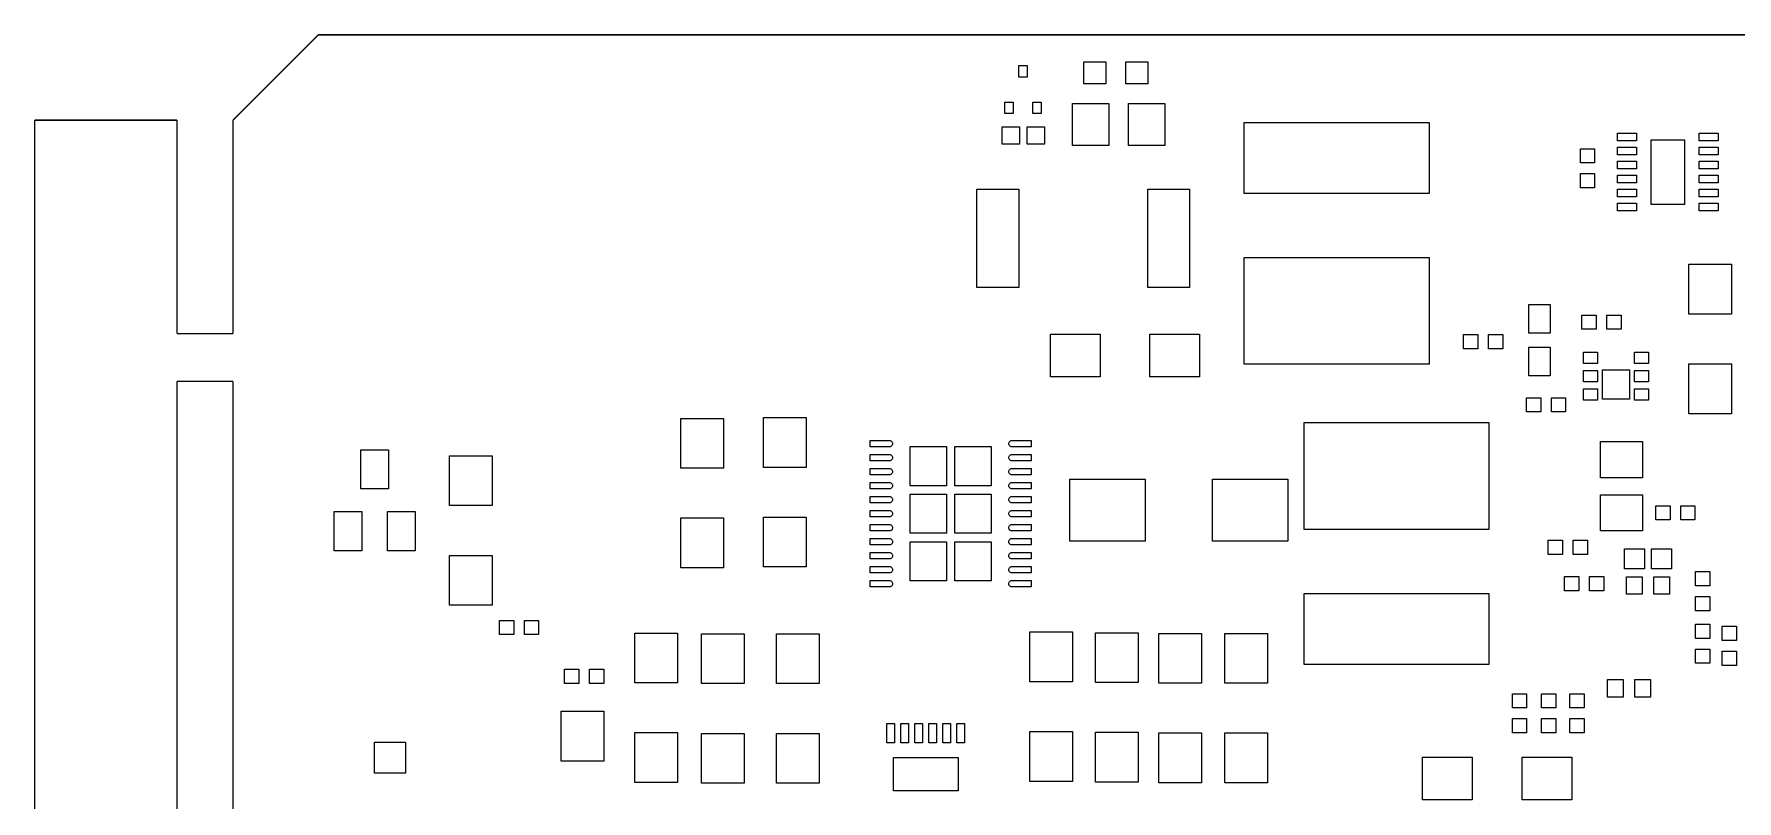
# Model space of a CAD drawing. Extents: x -29 to 115, y -38 to 102.
# Drawn here: x -7.1 to 53.7, y 74.2 to 101.6 of the extents above; entities that cross this region are included whole.
import ezdxf

# ---------------------------------------------------------------- set-up
doc = ezdxf.new("R2010")
doc.units = 0
for name, color, linetype in [('BG_OUTLINE', 254, 'CONTINUOUS'), ('PG_PASTEMASK_TOP', 85, 'CONTINUOUS'), ('PIN_PASTEMASK_TOP', 85, 'CONTINUOUS')]:
    doc.layers.add(name, color=color, linetype=linetype)

msp = doc.modelspace()

# ---------------------------------------------------------------- linework, layer by layer
at = {"layer": 'BG_OUTLINE', "const_width": 0.0508}
for points in [[(0, 98.552), (3.048, 101.6)], [(85.852, 101.6), (3.048, 101.6)], [(85.851187, 101.599594), (3.048, 101.599594)], [(-7.079996, 98.552), (-1.999996, 98.552)], [(-7.079996, 98.552), (-7.079996, 3.048)], [(-1.999996, 98.552), (-1.999996, 90.932)], [(0, 98.552), (0, 90.932)], [(-1.999996, 90.932), (0, 90.932)], [(-1.999996, 89.2302), (-1.999996, 64.8208)], [(-1.999996, 89.2302), (0, 89.2302)], [(0, 89.2302), (0, 64.8208)]]:
    msp.add_lwpolyline(points, dxfattribs=at)
at = {"layer": 'PG_PASTEMASK_TOP'}
for points in [[(24.187099, 85.4996), (24.187099, 86.899598), (25.487097, 86.899598), (25.487097, 85.4996)], [(25.787198, 85.4996), (25.787198, 86.899598), (27.087195, 86.899598), (27.087195, 85.4996)], [(24.187099, 83.799604), (24.187099, 85.199601), (25.487097, 85.199601), (25.487097, 83.799604)], [(25.787198, 83.799604), (25.787198, 85.199601), (27.087195, 85.199601), (27.087195, 83.799604)], [(24.187099, 82.099607), (24.187099, 83.499604), (25.487097, 83.499604), (25.487097, 82.099607)], [(25.787198, 82.099607), (25.787198, 83.499604), (27.087195, 83.499604), (27.087195, 82.099607)]]:
    msp.add_lwpolyline(points, close=True, dxfattribs=at)
at = {"layer": 'PIN_PASTEMASK_TOP'}
for points in [[(28.072613, 100.089818), (28.072613, 100.499824), (28.372613, 100.499824), (28.372613, 100.089818)], [(31.18104, 100.638864), (31.18104, 99.851464), (30.39364, 99.851464), (30.39364, 100.638864)], [(32.681062, 100.638864), (32.681062, 99.851464), (31.893662, 99.851464), (31.893662, 100.638864)], [(27.572614, 98.789795), (27.572614, 99.199802), (27.872614, 99.199802), (27.872614, 98.789795)], [(28.572612, 98.789795), (28.572612, 99.199802), (28.872612, 99.199802), (28.872612, 98.789795)], [(29.994098, 97.642578), (29.994098, 99.141178), (31.289498, 99.141178), (31.289498, 97.642578)], [(31.994094, 97.642578), (31.994094, 99.141178), (33.289494, 99.141178), (33.289494, 97.642578)], [(28.092451, 98.310116), (28.092451, 97.690305), (27.47264, 97.690305), (27.47264, 98.310116)], [(28.991662, 98.310116), (28.991662, 97.690305), (28.371851, 97.690305), (28.371851, 98.310116)], [(42.731411, 98.469602), (42.731411, 95.929602), (36.127411, 95.929602), (36.127411, 98.469602)], [(49.457204, 98.088399), (50.143004, 98.088399), (50.143004, 97.808999), (49.457204, 97.808999)], [(52.373581, 98.088399), (53.059381, 98.088399), (53.059381, 97.808999), (52.373581, 97.808999)], [(48.135591, 97.02579), (48.135591, 97.53379), (48.643591, 97.53379), (48.643591, 97.02579)], [(49.457204, 97.588578), (50.143004, 97.588578), (50.143004, 97.309178), (49.457204, 97.309178)], [(51.855192, 97.854491), (51.855192, 95.543091), (50.661392, 95.543091), (50.661392, 97.854491)], [(52.373581, 97.588578), (53.059381, 97.588578), (53.059381, 97.309178), (52.373581, 97.309178)], [(49.457204, 97.088401), (50.143004, 97.088401), (50.143004, 96.809001), (49.457204, 96.809001)], [(52.373581, 97.088401), (53.059381, 97.088401), (53.059381, 96.809001), (52.373581, 96.809001)], [(48.135591, 96.13679), (48.135591, 96.64479), (48.643591, 96.64479), (48.643591, 96.13679)], [(49.457204, 96.58858), (50.143004, 96.58858), (50.143004, 96.30918), (49.457204, 96.30918)], [(52.373581, 96.58858), (53.059381, 96.58858), (53.059381, 96.30918), (52.373581, 96.30918)], [(28.074798, 96.087895), (28.074798, 92.582695), (26.576198, 92.582695), (26.576198, 96.087895)], [(34.174811, 96.087895), (34.174811, 92.582695), (32.676211, 92.582695), (32.676211, 96.087895)], [(49.457204, 96.088403), (50.143004, 96.088403), (50.143004, 95.809003), (49.457204, 95.809003)], [(49.457204, 95.588582), (50.143004, 95.588582), (50.143004, 95.309182), (49.457204, 95.309182)], [(52.373581, 96.088403), (53.059381, 96.088403), (53.059381, 95.809003), (52.373581, 95.809003)], [(52.373581, 95.588582), (53.059381, 95.588582), (53.059381, 95.309182), (52.373581, 95.309182)], [(42.731411, 93.643602), (42.731411, 89.833602), (36.127411, 89.833602), (36.127411, 93.643602)], [(53.530094, 93.40535), (53.530094, 91.62735), (52.006094, 91.62735), (52.006094, 93.40535)], [(47.049411, 91.967202), (47.049411, 90.951202), (46.287411, 90.951202), (46.287411, 91.967202)], [(48.698506, 91.085416), (48.190506, 91.085416), (48.190506, 91.593416), (48.698506, 91.593416)], [(49.587506, 91.085416), (49.079506, 91.085416), (49.079506, 91.593416), (49.587506, 91.593416)], [(29.199434, 90.9066), (30.977434, 90.9066), (30.977434, 89.3826), (29.199434, 89.3826)], [(32.755434, 90.9066), (34.533434, 90.9066), (34.533434, 89.3826), (32.755434, 89.3826)], [(44.471311, 90.392402), (43.963311, 90.392402), (43.963311, 90.900402), (44.471311, 90.900402)], [(45.360311, 90.392402), (44.852311, 90.392402), (44.852311, 90.900402), (45.360311, 90.900402)], [(47.049411, 90.443202), (47.049411, 89.427202), (46.287411, 89.427202), (46.287411, 90.443202)], [(48.751287, 89.857504), (48.243287, 89.857504), (48.243287, 90.263904), (48.751287, 90.263904)], [(50.571298, 89.857504), (50.063298, 89.857504), (50.063298, 90.263904), (50.571298, 90.263904)], [(48.751287, 89.207492), (48.243287, 89.207492), (48.243287, 89.613892), (48.751287, 89.613892)], [(49.889893, 88.589993), (48.924693, 88.589993), (48.924693, 89.631393), (49.889893, 89.631393)], [(50.571298, 89.207492), (50.063298, 89.207492), (50.063298, 89.613892), (50.571298, 89.613892)], [(53.530094, 89.84935), (53.530094, 88.07135), (52.006094, 88.07135), (52.006094, 89.84935)], [(48.751287, 88.557481), (48.243287, 88.557481), (48.243287, 88.963881), (48.751287, 88.963881)], [(50.571298, 88.557481), (50.063298, 88.557481), (50.063298, 88.963881), (50.571298, 88.963881)], [(46.211211, 88.639802), (46.719211, 88.639802), (46.719211, 88.131802), (46.211211, 88.131802)], [(47.100211, 88.639802), (47.608211, 88.639802), (47.608211, 88.131802), (47.100211, 88.131802)], [(17.524578, 87.905438), (17.524578, 86.127438), (16.000578, 86.127438), (16.000578, 87.905438)], [(20.47433, 87.931549), (20.47433, 86.153549), (18.95033, 86.153549), (18.95033, 87.931549)], [(38.261011, 83.940802), (38.261011, 87.750802), (44.865011, 87.750802), (44.865011, 83.940802)], [(48.850702, 87.078363), (50.349302, 87.078363), (50.349302, 85.782963), (48.850702, 85.782963)], [(4.567911, 85.38751), (4.567911, 86.78451), (5.558511, 86.78451), (5.558511, 85.38751)], [(9.263482, 86.565943), (9.263482, 84.787943), (7.739482, 84.787943), (7.739482, 86.565943)], [(29.894505, 83.521702), (29.894505, 85.731502), (32.586905, 85.731502), (32.586905, 83.521702)], [(34.994317, 83.521702), (34.994317, 85.731502), (37.686717, 85.731502), (37.686717, 83.521702)], [(48.850702, 85.178341), (50.349302, 85.178341), (50.349302, 83.882941), (48.850702, 83.882941)], [(3.615411, 83.17771), (3.615411, 84.57471), (4.606011, 84.57471), (4.606011, 83.17771)], [(5.520411, 83.17771), (5.520411, 84.57471), (6.511011, 84.57471), (6.511011, 83.17771)], [(50.827534, 84.784641), (51.335534, 84.784641), (51.335534, 84.276641), (50.827534, 84.276641)], [(51.716534, 84.784641), (52.224534, 84.784641), (52.224534, 84.276641), (51.716534, 84.276641)], [(17.524578, 84.349438), (17.524578, 82.571438), (16.000578, 82.571438), (16.000578, 84.349438)], [(20.47433, 84.375549), (20.47433, 82.597549), (18.95033, 82.597549), (18.95033, 84.375549)], [(47.495054, 83.048551), (46.987054, 83.048551), (46.987054, 83.556551), (47.495054, 83.556551)], [(48.384054, 83.048551), (47.876054, 83.048551), (47.876054, 83.556551), (48.384054, 83.556551)], [(9.263482, 83.009943), (9.263482, 81.231943), (7.739482, 81.231943), (7.739482, 83.009943)], [(49.709984, 82.5373), (49.709984, 83.2485), (50.421184, 83.2485), (50.421184, 82.5373)], [(50.672644, 82.5373), (50.672644, 83.2485), (51.383844, 83.2485), (51.383844, 82.5373)], [(47.571254, 82.253226), (48.079254, 82.253226), (48.079254, 81.745226), (47.571254, 81.745226)], [(48.460254, 82.253226), (48.968254, 82.253226), (48.968254, 81.745226), (48.460254, 81.745226)], [(49.785549, 81.622189), (49.785549, 82.252109), (50.345619, 82.252109), (50.345619, 81.622189)], [(50.755321, 81.622189), (50.755321, 82.252109), (51.315391, 82.252109), (51.315391, 81.622189)], [(52.247698, 81.923738), (52.247698, 82.431738), (52.755698, 82.431738), (52.755698, 81.923738)], [(38.261011, 79.114802), (38.261011, 81.654802), (44.865011, 81.654802), (44.865011, 79.114802)], [(52.247698, 81.034738), (52.247698, 81.542738), (52.755698, 81.542738), (52.755698, 81.034738)], [(9.520911, 80.689602), (10.028911, 80.689602), (10.028911, 80.181602), (9.520911, 80.181602)], [(10.409911, 80.689602), (10.917911, 80.689602), (10.917911, 80.181602), (10.409911, 80.181602)], [(52.755089, 80.555694), (52.755089, 80.047694), (52.247089, 80.047694), (52.247089, 80.555694)], [(53.20091, 79.974745), (53.20091, 80.482745), (53.70891, 80.482745), (53.70891, 79.974745)], [(14.357502, 78.462302), (14.357502, 80.240302), (15.881502, 80.240302), (15.881502, 78.462302)], [(16.733495, 78.436089), (16.733495, 80.214089), (18.257495, 80.214089), (18.257495, 78.436089)], [(19.422796, 78.436089), (19.422796, 80.214089), (20.946796, 80.214089), (20.946796, 78.436089)], [(29.995368, 80.278427), (29.995368, 78.500427), (28.471368, 78.500427), (28.471368, 80.278427)], [(32.33359, 80.252722), (32.33359, 78.474722), (30.80959, 78.474722), (30.80959, 80.252722)], [(34.594698, 80.227018), (34.594698, 78.449018), (33.070698, 78.449018), (33.070698, 80.227018)], [(36.958727, 80.227018), (36.958727, 78.449018), (35.434727, 78.449018), (35.434727, 80.227018)], [(52.755089, 79.666694), (52.755089, 79.158694), (52.247089, 79.158694), (52.247089, 79.666694)], [(53.20091, 79.085745), (53.20091, 79.593745), (53.70891, 79.593745), (53.70891, 79.085745)], [(11.84595, 78.945537), (12.35395, 78.945537), (12.35395, 78.437537), (11.84595, 78.437537)], [(12.73495, 78.945537), (13.24295, 78.945537), (13.24295, 78.437537), (12.73495, 78.437537)], [(49.104321, 77.947926), (49.104321, 78.577846), (49.664391, 78.577846), (49.664391, 77.947926)], [(50.074093, 77.947926), (50.074093, 78.577846), (50.634163, 78.577846), (50.634163, 77.947926)], [(46.211211, 78.073402), (46.211211, 77.565402), (45.703211, 77.565402), (45.703211, 78.073402)], [(47.252611, 78.073402), (47.252611, 77.565402), (46.744611, 77.565402), (46.744611, 78.073402)], [(48.268611, 78.073402), (48.268611, 77.565402), (47.760611, 77.565402), (47.760611, 78.073402)], [(11.720297, 75.668505), (11.720297, 77.446505), (13.244297, 77.446505), (13.244297, 75.668505)], [(14.357502, 74.906302), (14.357502, 76.684302), (15.881502, 76.684302), (15.881502, 74.906302)], [(16.733495, 74.880089), (16.733495, 76.658089), (18.257495, 76.658089), (18.257495, 74.880089)], [(19.422796, 74.880089), (19.422796, 76.658089), (20.946796, 76.658089), (20.946796, 74.880089)], [(23.638002, 77.004291), (23.638002, 76.318491), (23.358602, 76.318491), (23.358602, 77.004291)], [(24.137823, 77.004291), (24.137823, 76.318491), (23.858423, 76.318491), (23.858423, 77.004291)], [(24.638, 77.004291), (24.638, 76.318491), (24.3586, 76.318491), (24.3586, 77.004291)], [(25.137821, 77.004291), (25.137821, 76.318491), (24.858421, 76.318491), (24.858421, 77.004291)], [(25.637998, 77.004291), (25.637998, 76.318491), (25.358598, 76.318491), (25.358598, 77.004291)], [(26.137819, 77.004291), (26.137819, 76.318491), (25.858419, 76.318491), (25.858419, 77.004291)], [(29.995368, 76.722427), (29.995368, 74.944427), (28.471368, 74.944427), (28.471368, 76.722427)], [(32.33359, 76.696722), (32.33359, 74.918722), (30.80959, 74.918722), (30.80959, 76.696722)], [(34.594698, 76.671018), (34.594698, 74.893018), (33.070698, 74.893018), (33.070698, 76.671018)], [(36.958727, 76.671018), (36.958727, 74.893018), (35.434727, 74.893018), (35.434727, 76.671018)], [(46.211211, 77.184402), (46.211211, 76.676402), (45.703211, 76.676402), (45.703211, 77.184402)], [(47.252611, 77.184402), (47.252611, 76.676402), (46.744611, 76.676402), (46.744611, 77.184402)], [(48.268611, 77.184402), (48.268611, 76.676402), (47.760611, 76.676402), (47.760611, 77.184402)], [(5.061395, 76.340399), (6.161392, 76.340399), (6.161392, 75.240401), (5.061395, 75.240401)], [(25.903911, 74.606302), (23.592511, 74.606302), (23.592511, 75.800102), (25.903911, 75.800102)], [(44.273724, 74.281487), (42.495724, 74.281487), (42.495724, 75.805487), (44.273724, 75.805487)], [(47.829724, 74.281487), (46.051724, 74.281487), (46.051724, 75.805487), (47.829724, 75.805487)]]:
    msp.add_lwpolyline(points, close=True, dxfattribs=at)
for points in [[(22.763404, 86.885297), (22.763404, 87.113897)], [(22.763404, 87.113897), (23.446715, 87.113897)], [(27.827707, 87.113897), (28.511017, 87.113897)], [(28.511017, 87.113897), (28.511017, 86.885297)], [(23.446715, 86.885297), (22.763404, 86.885297)], [(22.763404, 86.385298), (22.763404, 86.613898)], [(22.763404, 86.613898), (23.446715, 86.613898)], [(23.446715, 86.385298), (22.763404, 86.385298)], [(28.511017, 86.885297), (27.827707, 86.885297)], [(27.827707, 86.613898), (28.511017, 86.613898)], [(28.511017, 86.385298), (27.827707, 86.385298)], [(28.511017, 86.613898), (28.511017, 86.385298)], [(22.763404, 85.885299), (22.763404, 86.113899)], [(22.763404, 86.113899), (23.446715, 86.113899)], [(23.446715, 85.885299), (22.763404, 85.885299)], [(27.827707, 86.113899), (28.511017, 86.113899)], [(28.511017, 85.885299), (27.827707, 85.885299)], [(28.511017, 86.113899), (28.511017, 85.885299)], [(22.763404, 85.3853), (22.763404, 85.6139)], [(22.763404, 85.6139), (23.446715, 85.6139)], [(23.446715, 85.3853), (22.763404, 85.3853)], [(27.827707, 85.6139), (28.511017, 85.6139)], [(28.511017, 85.3853), (27.827707, 85.3853)], [(28.511017, 85.6139), (28.511017, 85.3853)], [(22.763404, 84.885301), (22.763404, 85.113901)], [(22.763404, 85.113901), (23.446715, 85.113901)], [(23.446715, 84.885301), (22.763404, 84.885301)], [(22.763404, 84.385302), (22.763404, 84.613902)], [(22.763404, 84.613902), (23.446715, 84.613902)], [(27.827707, 85.113901), (28.511017, 85.113901)], [(28.511017, 84.885301), (27.827707, 84.885301)], [(27.827707, 84.613902), (28.511017, 84.613902)], [(28.511017, 85.113901), (28.511017, 84.885301)], [(28.511017, 84.613902), (28.511017, 84.385302)], [(23.446715, 84.385302), (22.763404, 84.385302)], [(22.763404, 83.885303), (22.763404, 84.113903)], [(22.763404, 84.113903), (23.446715, 84.113903)], [(28.511017, 84.385302), (27.827707, 84.385302)], [(27.827707, 84.113903), (28.511017, 84.113903)], [(28.511017, 84.113903), (28.511017, 83.885303)], [(23.446715, 83.885303), (22.763404, 83.885303)], [(22.763404, 83.385304), (22.763404, 83.613904)], [(22.763404, 83.613904), (23.446715, 83.613904)], [(23.446715, 83.385304), (22.763404, 83.385304)], [(28.511017, 83.885303), (27.827707, 83.885303)], [(27.827707, 83.613904), (28.511017, 83.613904)], [(28.511017, 83.385304), (27.827707, 83.385304)], [(28.511017, 83.613904), (28.511017, 83.385304)], [(22.763404, 82.885305), (22.763404, 83.113905)], [(22.763404, 83.113905), (23.446715, 83.113905)], [(23.446715, 82.885305), (22.763404, 82.885305)], [(27.827707, 83.113905), (28.511017, 83.113905)], [(28.511017, 82.885305), (27.827707, 82.885305)], [(28.511017, 83.113905), (28.511017, 82.885305)], [(22.763404, 82.385306), (22.763404, 82.613906)], [(22.763404, 82.613906), (23.446715, 82.613906)], [(23.446715, 82.385306), (22.763404, 82.385306)], [(27.827707, 82.613906), (28.511017, 82.613906)], [(28.511017, 82.385306), (27.827707, 82.385306)], [(28.511017, 82.613906), (28.511017, 82.385306)], [(22.763404, 81.885307), (22.763404, 82.113907)], [(22.763404, 82.113907), (23.446715, 82.113907)], [(23.446715, 81.885307), (22.763404, 81.885307)], [(27.827707, 82.113907), (28.511017, 82.113907)], [(28.511017, 81.885307), (27.827707, 81.885307)], [(28.511017, 82.113907), (28.511017, 81.885307)]]:
    msp.add_lwpolyline(points, dxfattribs=at)
for points in [[(23.446715, 87.113897, -1.004365), (23.446715, 86.885297)], [(27.827707, 86.885297, -1.004365), (27.827707, 87.113897)], [(23.446715, 86.613898, -1.004365), (23.446715, 86.385298)], [(27.827707, 86.385298, -1.004365), (27.827707, 86.613898)], [(23.446715, 86.113899, -1.004365), (23.446715, 85.885299)], [(27.827707, 85.885299, -1.004365), (27.827707, 86.113899)], [(23.446715, 85.6139, -1.004365), (23.446715, 85.3853)], [(27.827707, 85.3853, -1.004365), (27.827707, 85.6139)], [(23.446715, 85.113901, -1.004365), (23.446715, 84.885301)], [(23.446715, 84.613902, -1.004365), (23.446715, 84.385302)], [(27.827707, 84.885301, -1.004365), (27.827707, 85.113901)], [(27.827707, 84.385302, -1.004365), (27.827707, 84.613902)], [(23.446715, 84.113903, -1.004365), (23.446715, 83.885303)], [(27.827707, 83.885303, -1.004365), (27.827707, 84.113903)], [(23.446715, 83.613904, -1.004365), (23.446715, 83.385304)], [(27.827707, 83.385304, -1.004365), (27.827707, 83.613904)], [(23.446715, 83.113905, -1.004365), (23.446715, 82.885305)], [(27.827707, 82.885305, -1.004365), (27.827707, 83.113905)], [(23.446715, 82.613906, -1.004365), (23.446715, 82.385306)], [(27.827707, 82.385306, -1.004365), (27.827707, 82.613906)], [(23.446715, 82.113907, -1.004365), (23.446715, 81.885307)], [(27.827707, 81.885307, -1.004365), (27.827707, 82.113907)]]:
    msp.add_lwpolyline(points, format="xyb", dxfattribs=at)

doc.saveas('drawing.dxf')
